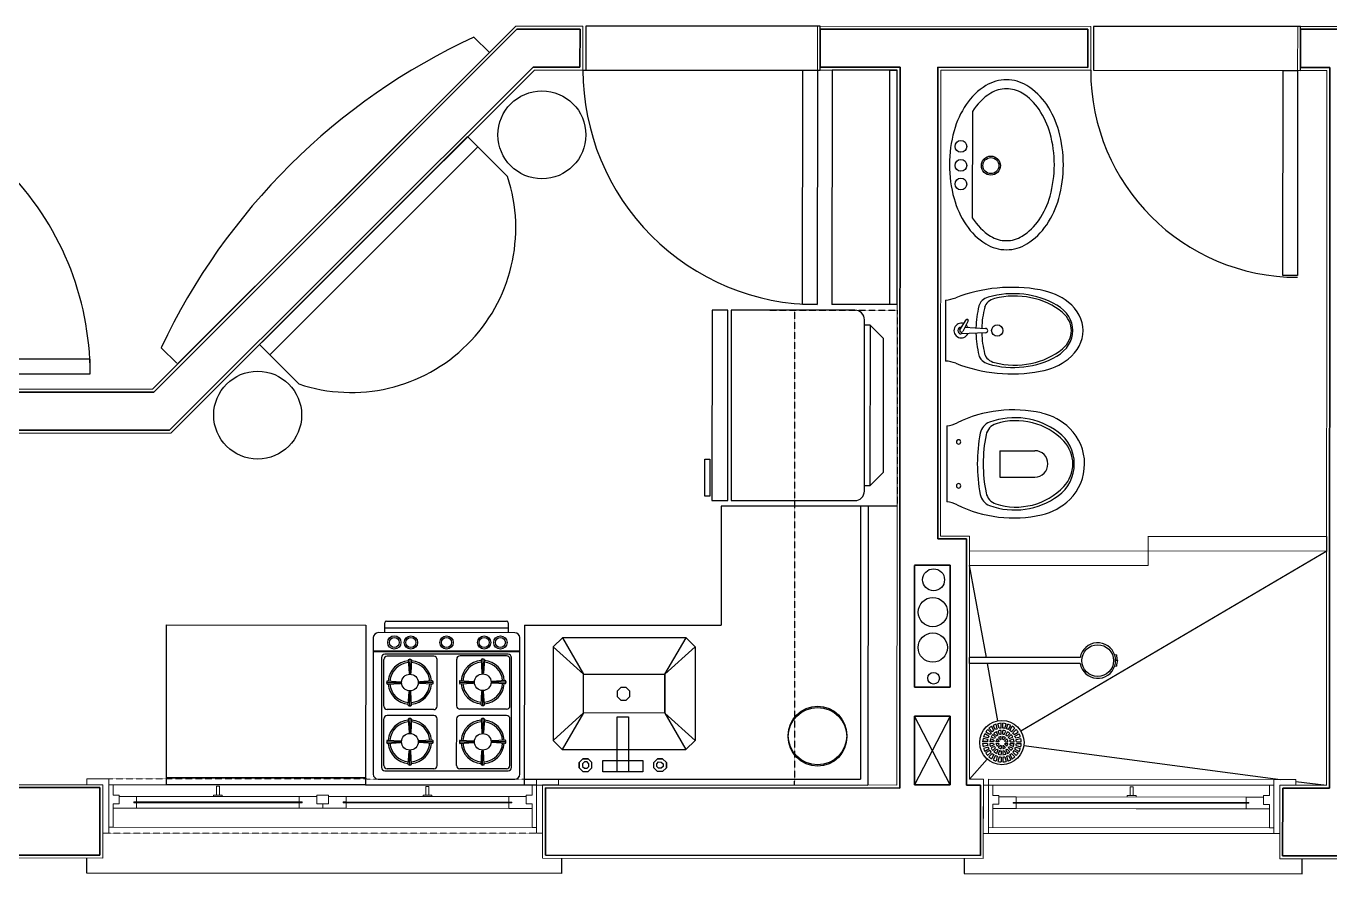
# Model space of a CAD drawing. Header units: millimetres. Extents: x -32319 to 9885, y 990 to 22164.
# Drawn here: x -19181 to -14731, y 14226 to 17120 of the extents above; entities that cross this region are included whole.
import ezdxf

# ---------------------------------------------------------------- set-up
doc = ezdxf.new("R2010")
doc.units = ezdxf.units.MM
doc.linetypes.add('HIDDEN', pattern=[0.375, 0.25, -0.125])
doc.layers.add('door', color=53, linetype='Continuous')
doc.layers.add('furniture', color=34, linetype='Continuous')
for name, color, linetype, lineweight in [('plaster', 4, 'Continuous', 13), ('wall', 5, 'Continuous', 35), ('wind', 161, 'Continuous', 5)]:
    doc.layers.add(name, color=color, linetype=linetype, lineweight=lineweight)

msp = doc.modelspace()

# ---------------------------------------------------------------- linework, layer by layer
for p, q in [((-17270.5, 17119.6), (-17270.6, 16969.6)), ((-16470.5, 17119.2), (-17270.5, 17119.6)), ((-16470.6, 16969.2), (-16470.5, 17119.2)), ((-15537.4, 17118.8), (-15537.5, 16968.8)), ((-14831.2, 17118.8), (-15537.4, 17118.8)), ((-14831.3, 16968.5), (-14831.2, 17118.8)), ((-17280.5, 16969.6), (-16470.6, 16969.3)), ((-15537.5, 16968.8), (-14831.3, 16968.5)), ((-16026.9, 14764.1), (-16148.9, 14529.8)), ((-16027, 14529.8), (-16148.8, 14764.2)), ((-15978.8, 14279.2, 27000), (-15978.8, 14227.2, 27000)), ((-14825.5, 14226.3, 27000), (-14825.5, 14278)), ((-15978.8, 14227.2, 27000), (-14825.5, 14226.3, 27000))]:
    msp.add_line(p, q)
msp.add_lwpolyline([(-17353.9, 14279.9), (-17353.9, 14227.9), (-18973.9, 14228.6), (-18973.9, 14280.6)])
for centre, radius in [((-16083.8, 15230.1), 37.5), ((-16086.3, 15119.6), 50), ((-16086.4, 14998.6), 50), ((-16083.9, 14894.1), 20)]:
    msp.add_circle(centre, radius)
at = {"layer": 'door'}
for p, q in [((-16530.8, 16169.2), (-16530.4, 16969.2)), ((-16530.4, 16969.2), (-16480.4, 16969.2)), ((-16480.4, 16969.2), (-16480.8, 16169.2)), ((-14891.5, 16268.5), (-14891.2, 16968.5)), ((-14891.2, 16968.5), (-14841.2, 16968.5)), ((-14841.2, 16968.5), (-14841.5, 16268.5)), ((-14841.5, 16268.5), (-14891.5, 16268.5)), ((-16480.8, 16169.2), (-16530.8, 16169.2)), ((-18962.3, 15982.6), (-19953.8, 15983.1)), ((-18962.3, 15932.6), (-18962.3, 15982.6)), ((-19953.8, 15933.1), (-18962.3, 15932.6))]:
    msp.add_line(p, q, dxfattribs=at)
for centre, radius, start, end in [((-16480.4, 16969.2), 800, 179.9738, 269.9748), ((-14841.2, 16968.5), 706.2, 179.9748, 269.9748), ((-19953.8, 15933.1), 991.5, 359.9748, 89.9796)]:
    msp.add_arc(centre, radius, start, end, dxfattribs=at)
at = {"layer": 'furniture'}
for p, q in [((-17599.5, 17029.3), (-17652.4, 17082.4)), ((-17599.5, 17029.3), (-18664.2, 15966.5)), ((-16430.4, 16969.2), (-16430.8, 16169.2)), ((-16207.9, 16969.1), (-16430.4, 16969.2)), ((-16233.3, 16169.1), (-16232.9, 16969.1)), ((-16232.9, 16969.1), (-16207.9, 16969.1)), ((-16208.3, 16169.1), (-16207.9, 16969.1)), ((-17674, 16743), (-18384.8, 16033.4)), ((-17674, 16743), (-17537.5, 16606.2)), ((-17638.7, 16707.6), (-17674, 16743)), ((-18349.5, 15998), (-17638.7, 16707.6)), ((-16208.3, 16169.1), (-16430.8, 16169.2)), ((-16208.3, 16169.1), (-16233.3, 16169.1)), ((-16043, 16184.6), (-16043.1, 15976.7)), ((-15994, 16083.4), (-15972.4, 16117)), ((-15966.1, 16113.4), (-15984.2, 16077.8)), ((-16300.6, 16099.3), (-16319.7, 16099.3)), ((-15989.1, 16092.3), (-15988.3, 16092.3)), ((-15906.1, 16073.1), (-15989.1, 16068.9)), ((-15977.2, 16091.7), (-15906, 16088.1)), ((-18666.7, 15969), (-18719.7, 16022.1)), ((-18384.8, 16033.4), (-18349.5, 15998)), ((-18384.8, 16033.4), (-18250.1, 15898.3)), ((-16038.2, 15755.8), (-16038.3, 15495.8)), ((-15857.5, 15670.7), (-15857.5, 15580.7)), ((-15857.5, 15670.7), (-15738.5, 15670.6)), ((-15857.5, 15580.7), (-15738.5, 15580.6)), ((-16300.9, 15551), (-16319.9, 15551.1)), ((-16808.6, 15481.6), (-16808.9, 15075.2)), ((-16208.6, 15481.2), (-16808.6, 15481.5)), ((-16333.6, 15481.3), (-16333.7, 14549.9)), ((-16308.4, 15481.3), (-16333.6, 15481.3)), ((-16307.5, 15481.3), (-16308, 14529.5)), ((-17950.9, 15089.2), (-17540.9, 15089)), ((-18702.3, 14530.6), (-18702.1, 15076)), ((-18702.1, 15076), (-18021.8, 15075.7)), ((-18021.8, 15075.7), (-18022.1, 14530.3)), ((-17513, 15049.6), (-17978.9, 15049.8)), ((-17956.6, 15049.8), (-17956.6, 15083.5)), ((-17956.6, 15066.5), (-17535.3, 15066.3)), ((-17535.3, 15083.3), (-17535.3, 15049.6)), ((-17480.4, 15075.5), (-17480.7, 14530.1)), ((-17480.4, 15075.5), (-16808.8, 15075.2)), ((-17995.9, 15032.8), (-17996.1, 14566.9)), ((-17496.1, 14566.7), (-17495.9, 15032.6)), ((-17996, 14988.1), (-17496, 14987.8)), ((-17996, 14985.2), (-17496, 14985)), ((-17967.6, 14964.6), (-17967.7, 14589.6)), ((-17959.9, 14798.5), (-17959.8, 14957.6)), ((-17535.7, 14975.8), (-17956.2, 14976)), ((-17789.4, 14968.9), (-17948.5, 14968.9)), ((-17876.6, 14957), (-17873.8, 14911.5)), ((-17871, 14957), (-17871, 14958.9)), ((-17871, 14957), (-17871, 14910)), ((-17865.3, 14957), (-17868.1, 14911.5)), ((-17778.1, 14798.4), (-17778, 14957.5)), ((-17711.4, 14799.7), (-17711.4, 14958.8)), ((-17540.9, 14970.1), (-17700, 14970.2)), ((-17628.2, 14958.2), (-17625.4, 14912.8)), ((-17622.5, 14958.2), (-17622.5, 14960.2)), ((-17622.5, 14958.2), (-17622.5, 14911.3)), ((-17616.8, 14958.2), (-17619.7, 14912.8)), ((-17529.6, 14799.7), (-17529.5, 14958.7)), ((-17524.5, 14589.4), (-17524.4, 14964.4)), ((-15583.3, 14964.5), (-15961.5, 14964.6)), ((-15961.5, 14944.6), (-15961.5, 14964.6)), ((-15459.7, 14974.4), (-15465.4, 14972.6)), ((-15456.1, 14954.4), (-15462.6, 14954.4)), ((-15456.1, 14954.4), (-15462.6, 14954.4)), ((-15583.3, 14944.5), (-15961.5, 14944.6)), ((-15465.3, 14936.7), (-15459.8, 14935)), ((-17948.6, 14879.4), (-17950.5, 14879.4)), ((-17948.6, 14885.1), (-17903.2, 14882.2)), ((-17948.6, 14879.4), (-17901.7, 14879.4)), ((-17948.6, 14873.7), (-17903.2, 14876.5)), ((-17793.4, 14879.3), (-17840.3, 14879.4)), ((-17793.4, 14885), (-17838.8, 14882.2)), ((-17793.4, 14873.7), (-17838.8, 14876.5)), ((-17793.4, 14879.3), (-17791.5, 14879.3)), ((-17700.1, 14880.7), (-17702.1, 14880.7)), ((-17700.1, 14886.3), (-17654.7, 14883.5)), ((-17700.1, 14880.7), (-17653.2, 14880.6)), ((-17700.1, 14875), (-17654.7, 14877.8)), ((-17544.9, 14880.6), (-17591.9, 14880.6)), ((-17544.9, 14886.3), (-17590.4, 14883.4)), ((-17544.9, 14874.9), (-17590.4, 14877.8)), ((-17544.9, 14880.6), (-17543, 14880.6)), ((-17876.7, 14801.8), (-17873.9, 14847.2)), ((-17871, 14801.8), (-17871, 14848.7)), ((-17865.4, 14801.8), (-17868.2, 14847.2)), ((-17628.2, 14803), (-17625.4, 14848.5)), ((-17622.6, 14803), (-17622.5, 14850)), ((-17616.9, 14803), (-17619.7, 14848.5)), ((-17789.5, 14787.1), (-17948.5, 14787.1)), ((-17871, 14801.8), (-17871, 14799.8)), ((-17541, 14788.3), (-17700.1, 14788.4)), ((-17622.6, 14803), (-17622.6, 14801.1)), ((-17960, 14596.3), (-17959.9, 14755.4)), ((-17789.5, 14766.7), (-17948.5, 14766.8)), ((-17876.7, 14754.8), (-17873.9, 14709.4)), ((-17871.1, 14754.8), (-17871.1, 14756.8)), ((-17871.1, 14754.8), (-17871.1, 14707.9)), ((-17865.4, 14754.8), (-17868.2, 14709.4)), ((-17778.2, 14596.3), (-17778.1, 14755.4)), ((-17711.5, 14596.2), (-17711.4, 14755.3)), ((-17541, 14766.6), (-17700.1, 14766.7)), ((-17628.3, 14754.7), (-17625.4, 14709.3)), ((-17622.6, 14754.7), (-17622.6, 14756.7)), ((-17622.6, 14754.7), (-17622.6, 14707.8)), ((-17616.9, 14754.7), (-17619.8, 14709.3)), ((-17529.7, 14596.2), (-17529.6, 14755.2)), ((-17164, 14574.2, 946.7), (-17163.9, 14762.1, 946.7)), ((-17163.9, 14762.1, 946.7), (-17124.8, 14762.1, 946.7)), ((-17124.8, 14762.1, 946.7), (-17124.9, 14574.2, 946.7)), ((-15877.8, 14715.9), (-15886, 14730.1)), ((-15872.6, 14718.9), (-15880.8, 14733.1)), ((-15866.2, 14721.6), (-15870.4, 14737.4)), ((-15860.4, 14723.2), (-15864.6, 14738.9)), ((-15853.5, 14724.1), (-15853.5, 14740.4)), ((-15847.5, 14724.1), (-15847.5, 14740.4)), ((-15840.6, 14723.1), (-15836.4, 14738.9)), ((-15834.8, 14721.6), (-15830.6, 14737.4)), ((-15828.4, 14718.9), (-15820.2, 14733.1)), ((-15823.2, 14715.9), (-15815, 14730.1)), ((-15899, 14684.6), (-15914.8, 14688.8)), ((-15897.5, 14690.4), (-15913.2, 14694.6)), ((-15894.8, 14696.8), (-15908.9, 14704.9)), ((-15891.8, 14702), (-15905.9, 14710.1)), ((-15887.6, 14707.5), (-15899.1, 14719)), ((-15883.3, 14711.7), (-15894.9, 14723.3)), ((-15877.9, 14682.7), (-15889.9, 14687.7)), ((-15875.6, 14688.3), (-15887.6, 14693.3)), ((-15872.7, 14692.6), (-15881.9, 14701.8)), ((-15868.4, 14696.8), (-15877.7, 14706)), ((-15864.1, 14699.7), (-15869.1, 14711.7)), ((-15860.1, 14680), (-15867, 14686.9)), ((-15858.6, 14702), (-15863.6, 14714)), ((-15855.9, 14684.3), (-15862.7, 14691.1)), ((-15853.5, 14703), (-15853.5, 14716)), ((-15853.5, 14685.2), (-15853.5, 14694.9)), ((-15847.5, 14703), (-15847.5, 14716)), ((-15847.5, 14685.2), (-15847.5, 14694.9)), ((-15845.2, 14684.3), (-15838.3, 14691.1)), ((-15842.4, 14702), (-15837.4, 14714)), ((-15840.9, 14680), (-15834.1, 14686.9)), ((-15836.9, 14699.7), (-15831.9, 14711.7)), ((-15832.6, 14696.8), (-15823.4, 14706)), ((-15828.4, 14692.6), (-15819.1, 14701.8)), ((-15825.5, 14688.3), (-15813.4, 14693.2)), ((-15823.2, 14682.7), (-15811.1, 14687.7)), ((-15817.7, 14711.7), (-15806.2, 14723.2)), ((-15813.5, 14707.4), (-15801.9, 14719)), ((-15809.2, 14701.9), (-15795.1, 14710.1)), ((-15806.2, 14696.7), (-15792.1, 14704.9)), ((-15803.6, 14690.3), (-15787.8, 14694.5)), ((-15802, 14684.5), (-15786.3, 14688.7)), ((-17948.7, 14682.9), (-17903.2, 14680.1)), ((-17948.7, 14677.3), (-17901.8, 14677.2)), ((-17948.7, 14671.6), (-17903.2, 14674.4)), ((-17876.8, 14599.6), (-17873.9, 14645.1)), ((-17871.1, 14599.6), (-17871.1, 14646.6)), ((-17865.4, 14599.6), (-17868.3, 14645.1)), ((-17793.5, 14677.2), (-17840.4, 14677.2)), ((-17793.5, 14682.9), (-17838.9, 14680.1)), ((-17793.5, 14671.5), (-17838.9, 14674.4)), ((-17793.5, 14677.2), (-17791.5, 14677.2)), ((-17700.2, 14682.8), (-17654.8, 14680)), ((-17700.2, 14677.2), (-17653.3, 14677.1)), ((-17700.2, 14671.5), (-17654.8, 14674.3)), ((-17628.3, 14599.5), (-17625.5, 14645)), ((-17622.7, 14599.5), (-17622.6, 14646.5)), ((-17617, 14599.5), (-17619.8, 14645)), ((-17545, 14677.1), (-17591.9, 14677.1)), ((-17545, 14682.8), (-17590.5, 14680)), ((-17545, 14671.4), (-17590.5, 14674.3)), ((-15899.9, 14677.7), (-15916.3, 14677.7)), ((-15899.9, 14671.7), (-15916.3, 14671.7)), ((-15899, 14664.8), (-15914.8, 14660.6)), ((-15897.5, 14659), (-15913.3, 14654.8)), ((-15894.8, 14652.6), (-15909, 14644.4)), ((-15891.8, 14647.4), (-15906, 14639.2)), ((-15887.6, 14641.8), (-15899.2, 14630.3)), ((-15878.9, 14677.7), (-15891.9, 14677.7)), ((-15878.9, 14671.7), (-15891.9, 14671.7)), ((-15877.9, 14666.6), (-15889.9, 14661.6)), ((-15875.6, 14661), (-15887.6, 14656.1)), ((-15872.7, 14656.7), (-15881.9, 14647.5)), ((-15868.5, 14652.5), (-15877.7, 14643.3)), ((-15861.1, 14677.7), (-15870.8, 14677.7)), ((-15861.1, 14671.7), (-15870.8, 14671.7)), ((-15864.2, 14649.6), (-15869.2, 14637.6)), ((-15860.1, 14669.3), (-15867, 14662.4)), ((-15858.6, 14647.3), (-15863.6, 14635.3)), ((-15855.9, 14665), (-15862.8, 14658.2)), ((-15853.5, 14646.3), (-15853.6, 14633.3)), ((-15853.5, 14664.1), (-15853.5, 14654.4)), ((-15847.5, 14646.3), (-15847.6, 14633.3)), ((-15847.5, 14664.1), (-15847.5, 14654.4)), ((-15845.2, 14665), (-15838.3, 14658.2)), ((-15842.5, 14647.3), (-15837.5, 14635.3)), ((-15840.9, 14669.3), (-15834.1, 14662.4)), ((-15840, 14671.6), (-15830.3, 14671.6)), ((-15839.9, 14677.6), (-15830.3, 14677.6)), ((-15836.9, 14649.6), (-15831.9, 14637.5)), ((-15832.6, 14652.5), (-15823.4, 14643.2)), ((-15828.4, 14656.7), (-15819.2, 14647.5)), ((-15825.5, 14661), (-15813.4, 14656)), ((-15823.2, 14666.6), (-15811.2, 14661.6)), ((-15822.2, 14677.6), (-15809.1, 14677.6)), ((-15822.2, 14671.6), (-15809.1, 14671.6)), ((-15813.5, 14641.8), (-15802, 14630.3)), ((-15809.3, 14647.3), (-15795.1, 14639.2)), ((-15806.3, 14652.5), (-15792.1, 14644.4)), ((-15803.6, 14658.9), (-15787.8, 14654.7)), ((-15802, 14664.7), (-15786.3, 14660.5)), ((-15801.1, 14677.6), (-15784.8, 14677.6)), ((-15801.1, 14671.6), (-15784.8, 14671.6)), ((-17871.1, 14599.6), (-17871.1, 14597.7)), ((-17622.7, 14599.5), (-17622.7, 14597.6)), ((-15883.4, 14637.6), (-15894.9, 14626.1)), ((-15877.9, 14633.4), (-15886, 14619.2)), ((-15872.7, 14630.4), (-15880.8, 14616.2)), ((-15866.2, 14627.7), (-15870.5, 14611.9)), ((-15860.4, 14626.2), (-15864.7, 14610.4)), ((-15853.6, 14625.2), (-15853.6, 14608.9)), ((-15847.6, 14625.2), (-15847.6, 14608.9)), ((-15840.7, 14626.1), (-15836.4, 14610.4)), ((-15834.9, 14627.7), (-15830.7, 14611.9)), ((-15828.4, 14630.3), (-15820.3, 14616.2)), ((-15823.2, 14633.3), (-15815.1, 14619.2)), ((-15817.7, 14637.6), (-15806.2, 14626)), ((-18702.3, 14530.6), (-18702.3, 14555.6)), ((-18702.3, 14555.6), (-18022.1, 14555.3)), ((-18022.1, 14555.3), (-18022.1, 14530.3)), ((-17956.4, 14578.2), (-17535.9, 14578.1)), ((-17789.5, 14584.9), (-17948.6, 14585)), ((-17541.1, 14584.8), (-17700.2, 14584.9)), ((-17124.9, 14574.2, 946.7), (-17164, 14574.2, 946.7)), ((-18702.3, 14530.6), (-18702.3, 14551.1)), ((-18022.1, 14530.3), (-18702.3, 14530.6)), ((-18022.1, 14550.8), (-18022.1, 14530.3)), ((-18022.1, 14530.3), (-16308, 14529.5)), ((-17979.1, 14549.8), (-17513.2, 14549.6)), ((-17480.7, 14550.1), (-16333.7, 14549.9))]:
    msp.add_line(p, q, dxfattribs=at)
at = {"layer": 'furniture', "linetype": 'HIDDEN'}
for p, q in [((-16647.3, 16150.3), (-16208.3, 16150.1)), ((-16558.2, 16150.3), (-16559, 14529.6)), ((-16208.3, 16150.1), (-16208.6, 15481.2)), ((-16208.6, 15481.2), (-16308.4, 15481.3))]:
    msp.add_line(p, q, dxfattribs=at)
at = {"layer": 'furniture', "ltscale": 4}
for p, q in [((-14741.9, 15328.2), (-15785.5, 14713)), ((-15903.7, 14964.6), (-15961.3, 15278.4)), ((-15864.2, 14748.9), (-15900.1, 14944.6)), ((-15775.7, 14664.7), (-14899.8, 14548.7)), ((-15961.6, 14549.2), (-15900.6, 14618.1)), ((-14847.3, 14542), (-14742.2, 14528.7))]:
    msp.add_line(p, q, dxfattribs=at)
at = {"layer": 'furniture'}
for points in [[(-16029.6, 16646.7, 0.067812), (-16014, 16531.3, 0.080094), (-15972.8, 16441.5, 0.107098), (-15905.3, 16376.4, 0.139266), (-15835.3, 16356.5, 0.139266), (-15765.4, 16376.4, 0.107098), (-15697.8, 16441.4, 0.080094), (-15656.5, 16531.1, 0.067812), (-15640.8, 16646.5, 0.067812), (-15656.4, 16761.9, 0.080094), (-15697.6, 16851.6, 0.107098), (-15765.1, 16916.8, 0.139266), (-15835.1, 16936.6, 0.139266), (-15905, 16916.8, 0.107098), (-15972.6, 16851.8, 0.080094), (-16013.9, 16762, 0.067812)], [(-15951.5, 16465.6, 0.117959), (-15889, 16402.7, 0.139266), (-15835.3, 16387.4, 0.139266), (-15781.6, 16402.6, 0.107098), (-15723.4, 16458.6, 0.080094), (-15686.3, 16539.4, 0.067812), (-15671.6, 16646.5, 0.067812), (-15686.2, 16753.6, 0.080094), (-15723.3, 16834.5, 0.107098), (-15781.4, 16890.5, 0.139266), (-15835.1, 16905.8, 0.139266), (-15888.8, 16890.6, 0.117959), (-15951.4, 16827.7)], [(-16319.7, 16117.7, 0.414214), (-16352.2, 16150.2), (-16774.7, 16150.4), (-16775, 15500.4), (-16352.5, 15500.2, 0.414214), (-16319.9, 15532.7)]]:
    msp.add_lwpolyline(points, format="xyb", close=True, dxfattribs=at)
for points in [[(-16785.5, 16150.4), (-16839.7, 16150.4), (-16840, 15500.4), (-16785.8, 15500.4)], [(-16254.7, 16053.3), (-16300.6, 16099.3), (-16300.9, 15551), (-16254.9, 15597), (-16254.8, 15825.1)], [(-16847.1, 15641.3), (-16847.1, 15515.1), (-16864, 15515.1), (-16863.9, 15641.3)]]:
    msp.add_lwpolyline(points, close=True, dxfattribs=at)
for points, elevation in [([(-17278.2, 14907.9), (-17001.3, 14907.8), (-17001.3, 14775.4), (-17278.2, 14775.5)], 691.5), ([(-17150.9, 14862.6), (-17163.6, 14849.9), (-17163.6, 14832.1), (-17150.9, 14819.4), (-17133.1, 14819.4), (-17120.4, 14832), (-17120.4, 14849.9), (-17133, 14862.6)], 694.3), ([(-17280.4, 14619.2), (-17293.1, 14606.6), (-17293.1, 14588.7), (-17280.4, 14576), (-17262.5, 14576), (-17249.9, 14588.7), (-17249.9, 14606.6), (-17262.5, 14619.2)], 918.7), ([(-17275.5, 14608.4), (-17281.8, 14602), (-17281.8, 14593.1), (-17275.5, 14586.8), (-17266.6, 14586.8), (-17260.3, 14593.1), (-17260.3, 14602), (-17266.6, 14608.4)], 900), ([(-17075.7, 14574.2), (-17213.1, 14574.2), (-17213.1, 14613.3), (-17075.7, 14613.3)], 900), ([(-17164, 14574.2), (-17163.9, 14613.3), (-17124.9, 14613.3), (-17124.9, 14574.2)], 923.3), ([(-17008.4, 14619.1), (-16995.7, 14606.4), (-16995.7, 14588.6), (-17008.4, 14575.9), (-17026.3, 14575.9), (-17038.9, 14588.6), (-17038.9, 14606.5), (-17026.3, 14619.1)], 918.7), ([(-17013.3, 14608.2), (-17007, 14601.9), (-17007, 14593), (-17013.3, 14586.7), (-17022.2, 14586.7), (-17028.6, 14593), (-17028.5, 14601.9), (-17022.2, 14608.3)], 900)]:
    msp.add_lwpolyline(points, close=True, dxfattribs=dict(at, elevation=elevation))
for centre, radius in [((-17420.5, 16748.4), 150), ((-15990.5, 16709.1), 20.1), ((-15990.5, 16644.2), 20.1), ((-15888.2, 16643.4), 32.5), ((-15888.2, 16643.4), 27.3), ((-15990.5, 16580.7), 20.1), ((-15866.4, 16080.6), 19.5), ((-18390.6, 15791.9), 150), ((-17924.2, 15016.2), 22.7), ((-17924.2, 15016.2), 17), ((-17867.7, 15016.1), 22.7), ((-17867.7, 15016.1), 17), ((-17745.9, 15016.1), 22.7), ((-17745.9, 15016.1), 17), ((-17617.5, 15016), 22.7), ((-17617.5, 15016), 17), ((-17562.3, 15016), 22.7), ((-17562.3, 15016), 17), ((-15523.4, 14954.5), 54.1), ((-17871, 14879.4), 28.4), ((-17622.5, 14880.6), 28.4), ((-16479.5, 14699), 100), ((-16479.5, 14694.5), 100), ((-15850.5, 14674.6), 75.5), ((-17871.1, 14677.2), 28.4), ((-17622.6, 14677.1), 28.4)]:
    msp.add_circle(centre, radius, dxfattribs=at)
for centre, radius, start, end in [((-16726.8, 15083.4), 2202.9, 114.8473, 154.779), ((-18071.6, 16431.3), 562, 251.4884, 18.138), ((-15969.2, 16115.2), 3.6, 330.0938, 150.0938), ((-15989.1, 16080.6), 25.2, 70.0957, 335.1562), ((-15989.1, 16080.6), 11.7, 89.9748, 269.9748), ((-15989.1, 16080.6), 5.62, 150.0938, 330.0938), ((-15989.1, 16080.6), 25.2, 24.7933, 50.092), ((-15906.1, 16080.6), 7.51, 269.9748, 89.9748), ((-15811.5, 15375.1), 435, 77.1857, 116.1528), ((-15759.4, 15604.2), 200, 45.443, 77.1913), ((-16047.3, 15855.3), 100, 275.2478, 296.1525), ((-15875.3, 15721), 50, 110.0591, 168.9859), ((-15855.5, 15714.9), 50, 107.6612, 168.5395), ((-15806.7, 15533.1), 250, 53.5461, 110.0588), ((-15802.4, 15548.1), 225, 43.5242, 107.6605), ((-15998.3, 15700.7), 7.5, 359.9748, 179.9748), ((-15384.5, 15625.5), 550, 168.9859, 190.9636), ((-15414.5, 15625.5), 500, 168.5394, 191.4101), ((-15738.4, 15625.6), 135, 306.4027, 53.5468), ((-15738.4, 15625.6), 170, 314.5084, 45.4412), ((-15998.3, 15700.7), 7.5, 179.9748, 359.9748), ((-15738.5, 15625.6), 45, 269.975, 89.9745), ((-15720.9, 15625.6), 112.5, 316.4255, 43.5241), ((-15998.4, 15550.7), 7.5, 359.9748, 179.9748), ((-15998.4, 15550.7), 7.5, 179.9748, 359.9748), ((-15802.4, 15703.2), 225, 252.2889, 316.4253), ((-16047.5, 15396.2), 100, 63.797, 84.7017), ((-15811.3, 15876.2), 435, 243.7967, 282.7638), ((-15875.4, 15530.4), 50, 190.9638, 249.892), ((-15855.6, 15536.5), 50, 191.41, 252.2883), ((-15806.6, 15718.2), 250, 249.8908, 306.4034), ((-15759.4, 15647), 200, 282.7588, 314.5065), ((-17950.9, 15083.5), 5.68, 89.9748, 179.9748), ((-17540.9, 15083.3), 5.68, 359.9748, 89.9748), ((-17978.9, 15032.8), 17, 89.9748, 179.9748), ((-17513, 15032.6), 17, 359.9748, 89.9748), ((-15523.4, 14954.5), 60.8, 17.3627, 170.506), ((-17956.2, 14964.6), 11.4, 89.9748, 179.9748), ((-17948.5, 14957.6), 11.4, 89.9748, 179.9748), ((-17871, 14879.4), 73.9, 94.1947, 175.7548), ((-17871, 14949.6), 9.3, 52.3208, 127.6287), ((-17871, 14879.4), 73.9, 4.1947, 85.7548), ((-17789.4, 14957.5), 11.4, 359.9748, 89.9748), ((-17700, 14958.8), 11.4, 89.9748, 179.9748), ((-17622.5, 14880.6), 73.9, 94.1947, 175.7548), ((-17622.5, 14950.9), 9.3, 52.3208, 127.6287), ((-17622.5, 14880.6), 73.9, 4.1947, 85.7548), ((-17540.9, 14958.8), 11.4, 359.9748, 89.9748), ((-17535.7, 14964.4), 11.4, 359.9748, 89.9748), ((-15523.4, 14954.5), 60.8, 342.9839, 17.3627), ((-15459.6, 14973.9), 0.485, 353.9534, 107.3627), ((-15420.5, 14969.8), 38.8, 173.9534, 203.3281), ((-15420.5, 14939), 38.8, 156.6214, 185.2642), ((-17871, 14879.4), 68.2, 94.2483, 175.7012), ((-17871, 14913.5), 3.46, 214.8247, 325.1248), ((-17871, 14879.4), 68.2, 4.2483, 85.7012), ((-17622.5, 14880.6), 68.2, 94.2483, 175.7012), ((-17622.5, 14914.8), 3.46, 214.8247, 325.1248), ((-17622.5, 14880.6), 68.2, 4.2483, 85.7012), ((-15523.4, 14954.5), 60.8, 189.4435, 342.9839), ((-15459.6, 14935.4), 0.485, 252.9839, 5.2642), ((-17941.2, 14879.4), 9.3, 142.3208, 217.6287), ((-17871, 14879.4), 73.9, 184.1947, 265.7548), ((-17871, 14879.4), 68.2, 184.2483, 265.7012), ((-17905.1, 14879.4), 3.46, 304.8247, 55.1248), ((-17871, 14879.4), 68.2, 274.2483, 355.7012), ((-17871, 14879.4), 73.9, 274.1947, 355.7548), ((-17836.9, 14879.4), 3.46, 124.8247, 235.1248), ((-17800.8, 14879.3), 9.3, 322.3208, 37.6287), ((-17692.8, 14880.7), 9.3, 142.3208, 217.6287), ((-17622.5, 14880.6), 73.9, 184.1947, 265.7548), ((-17622.5, 14880.6), 68.2, 184.2483, 265.7012), ((-17656.7, 14880.6), 3.46, 304.8247, 55.1248), ((-17622.5, 14880.6), 68.2, 274.2483, 355.7012), ((-17622.5, 14880.6), 73.9, 274.1947, 355.7548), ((-17588.4, 14880.6), 3.46, 124.8247, 235.1248), ((-17552.3, 14880.6), 9.3, 322.3208, 37.6287), ((-17871, 14845.2), 3.46, 34.8247, 145.1248), ((-17622.5, 14846.5), 3.46, 34.8247, 145.1248), ((-17948.5, 14798.5), 11.4, 179.9748, 269.9748), ((-17871, 14809.1), 9.3, 232.3208, 307.6287), ((-17789.4, 14798.4), 11.4, 269.9748, 359.9748), ((-17700.1, 14799.7), 11.4, 179.9748, 269.9748), ((-17622.6, 14810.4), 9.3, 232.3208, 307.6287), ((-17541, 14799.7), 11.4, 269.9748, 359.9748), ((-17948.6, 14755.4), 11.4, 89.9748, 179.9748), ((-17871.1, 14677.2), 73.9, 94.1947, 175.7548), ((-17871.1, 14677.2), 68.2, 94.2483, 175.7012), ((-17871.1, 14747.5), 9.3, 52.3208, 127.6287), ((-17871.1, 14677.2), 68.2, 4.2483, 85.7012), ((-17871.1, 14677.2), 73.9, 4.1947, 85.7548), ((-17789.5, 14755.4), 11.4, 359.9748, 89.9748), ((-17700.1, 14755.3), 11.4, 89.9748, 179.9748), ((-17622.6, 14677.1), 73.9, 94.1947, 175.7548), ((-17622.6, 14677.1), 68.2, 94.2483, 175.7012), ((-17622.6, 14747.4), 9.3, 52.3208, 127.6287), ((-17622.6, 14677.1), 68.2, 4.2483, 85.7012), ((-17622.6, 14677.1), 73.9, 4.1947, 85.7548), ((-17541, 14755.3), 11.4, 359.9748, 89.9748), ((-15850.5, 14674.6), 65.8, 122.5879, 132.3616), ((-15850.5, 14674.6), 65.8, 107.5879, 117.3616), ((-15850.5, 14674.6), 65.8, 92.5879, 102.3616), ((-15850.5, 14674.6), 65.8, 77.5879, 87.3616), ((-15850.5, 14674.6), 65.8, 62.5879, 72.3616), ((-15850.5, 14674.6), 65.8, 47.5879, 57.3616), ((-17871.1, 14711.4), 3.46, 214.8247, 325.1248), ((-17622.6, 14711.3), 3.46, 214.8247, 325.1248), ((-15850.5, 14674.6), 65.8, 167.5879, 177.3616), ((-15850.5, 14674.6), 65.8, 152.5879, 162.3616), ((-15850.5, 14674.6), 65.8, 137.5879, 147.3616), ((-15850.5, 14674.6), 49.5, 153.4494, 161.5001), ((-15850.5, 14674.6), 41.5, 161.6202, 175.8293), ((-15850.5, 14674.6), 49.5, 138.4494, 146.5001), ((-15850.5, 14674.6), 41.5, 139.1202, 153.3293), ((-15850.5, 14674.6), 49.5, 123.4494, 131.5001), ((-15850.5, 14674.6), 41.5, 116.6202, 130.8293), ((-15850.5, 14674.6), 28.5, 141.0171, 151.4324), ((-15850.5, 14674.6), 49.5, 108.4494, 116.5001), ((-15850.5, 14674.6), 20.5, 143.3897, 171.5598), ((-15850.5, 14674.6), 28.5, 118.5171, 128.9324), ((-15850.5, 14674.6), 41.5, 94.1202, 108.3293), ((-15850.5, 14674.6), 20.5, 98.3897, 126.5598), ((-15850.5, 14674.6), 49.5, 93.4494, 101.5001), ((-15850.5, 14674.6), 28.5, 96.0171, 106.4324), ((-15850.5, 14674.6), 11, 105.8014, 119.1481), ((-15850.5, 14674.6), 49.5, 78.4494, 86.5001), ((-15850.5, 14674.6), 41.5, 71.6202, 85.8293), ((-15850.5, 14674.6), 28.5, 73.5171, 83.9324), ((-15850.5, 14674.6), 20.5, 53.3897, 81.5598), ((-15850.5, 14674.6), 11, 60.8014, 74.1481), ((-15850.5, 14674.6), 28.5, 51.0171, 61.4324), ((-15850.5, 14674.6), 49.5, 63.4494, 71.5001), ((-15850.5, 14674.6), 20.5, 8.3897, 36.5598), ((-15850.5, 14674.6), 41.5, 49.1202, 63.3293), ((-15850.5, 14674.6), 28.5, 28.5171, 38.9324), ((-15850.5, 14674.6), 49.5, 48.4494, 56.5001), ((-15850.5, 14674.6), 41.5, 26.6202, 40.8293), ((-15850.5, 14674.6), 49.5, 33.4494, 41.5001), ((-15850.5, 14674.6), 41.5, 4.1202, 18.3293), ((-15850.5, 14674.6), 49.5, 18.4494, 26.5001), ((-15850.5, 14674.6), 65.8, 32.5879, 42.3616), ((-15850.5, 14674.6), 65.8, 17.5879, 27.3616), ((-15850.5, 14674.6), 65.8, 2.5879, 12.3616), ((-17941.3, 14677.3), 9.3, 142.3208, 217.6287), ((-17871.1, 14677.2), 73.9, 184.1947, 265.7548), ((-17871.1, 14677.2), 68.2, 184.2483, 265.7012), ((-17905.2, 14677.2), 3.46, 304.8247, 55.1248), ((-17871.1, 14643.1), 3.46, 34.8247, 145.1248), ((-17871.1, 14677.2), 68.2, 274.2483, 355.7012), ((-17871.1, 14677.2), 73.9, 274.1947, 355.7548), ((-17837, 14677.2), 3.46, 124.8247, 235.1248), ((-17800.8, 14677.2), 9.3, 322.3208, 37.6287), ((-17692.9, 14677.2), 9.3, 142.3208, 217.6287), ((-17622.6, 14677.1), 73.9, 184.1947, 265.7548), ((-17622.6, 14677.1), 68.2, 184.2483, 265.7012), ((-17656.7, 14677.1), 3.46, 304.8247, 55.1248), ((-17622.6, 14643), 3.46, 34.8247, 145.1248), ((-17622.6, 14677.1), 68.2, 274.2483, 355.7012), ((-17622.6, 14677.1), 73.9, 274.1947, 355.7548), ((-17588.5, 14677.1), 3.46, 124.8247, 235.1248), ((-17552.4, 14677.1), 9.3, 322.3208, 37.6287), ((-15850.5, 14674.6), 65.8, 182.5879, 192.3616), ((-15850.5, 14674.6), 65.8, 197.5879, 207.3616), ((-15850.5, 14674.6), 49.5, 168.4494, 176.5001), ((-15850.5, 14674.6), 49.5, 183.4494, 191.5001), ((-15850.5, 14674.6), 49.5, 198.4494, 206.5001), ((-15850.5, 14674.6), 41.5, 184.1202, 198.3293), ((-15850.5, 14674.6), 49.5, 213.4494, 221.5001), ((-15850.5, 14674.6), 41.5, 206.6202, 220.8293), ((-15850.5, 14674.6), 28.5, 163.5171, 173.9324), ((-15850.5, 14674.6), 28.5, 186.0171, 196.4324), ((-15850.5, 14674.6), 41.5, 229.1202, 243.3293), ((-15850.5, 14674.6), 28.5, 208.5171, 218.9324), ((-15850.5, 14674.6), 20.5, 188.3897, 216.5598), ((-15850.5, 14674.6), 28.5, 231.0171, 241.4324), ((-15850.5, 14674.6), 20.5, 233.3897, 261.5598), ((-15850.5, 14674.6), 11, 150.8014, 164.1481), ((-15850.5, 14674.6), 11, 195.8014, 209.1481), ((-15850.5, 14674.6), 28.5, 253.5171, 263.9324), ((-15850.5, 14674.6), 11, 240.8014, 254.1481), ((-15850.5, 14674.6), 11, 285.8014, 299.1481), ((-15850.5, 14674.6), 20.5, 278.3897, 306.5598), ((-15850.5, 14674.6), 28.5, 276.0171, 286.4324), ((-15850.5, 14674.6), 11, 15.8014, 29.1481), ((-15850.5, 14674.6), 11, 330.8014, 344.1481), ((-15850.5, 14674.6), 28.5, 298.5171, 308.9324), ((-15850.5, 14674.6), 20.5, 323.3897, 351.5598), ((-15850.5, 14674.6), 41.5, 296.6202, 310.8293), ((-15850.5, 14674.6), 28.5, 321.0171, 331.4324), ((-15850.5, 14674.6), 28.5, 6.0171, 16.4324), ((-15850.5, 14674.6), 28.5, 343.5171, 353.9324), ((-15850.5, 14674.6), 41.5, 319.1202, 333.3293), ((-15850.5, 14674.6), 49.5, 318.4494, 326.5001), ((-15850.5, 14674.6), 41.5, 341.6202, 355.8293), ((-15850.5, 14674.6), 49.5, 333.4494, 341.5001), ((-15850.5, 14674.6), 49.5, 3.4494, 11.5001), ((-15850.5, 14674.6), 49.5, 348.4494, 356.5001), ((-15850.5, 14674.6), 65.8, 332.5879, 342.3616), ((-15850.5, 14674.6), 65.8, 347.5879, 357.3616), ((-17948.6, 14596.3), 11.4, 179.9748, 269.9748), ((-17871.1, 14607), 9.3, 232.3208, 307.6287), ((-17789.5, 14596.3), 11.4, 269.9748, 359.9748), ((-17700.2, 14596.2), 11.4, 179.9748, 269.9748), ((-17622.6, 14606.9), 9.3, 232.3208, 307.6287), ((-17541.1, 14596.2), 11.4, 269.9748, 359.9748), ((-15850.5, 14674.6), 65.8, 212.5879, 222.3616), ((-15850.5, 14674.6), 65.8, 227.5879, 237.3616), ((-15850.5, 14674.6), 49.5, 228.4494, 236.5001), ((-15850.5, 14674.6), 65.8, 242.5879, 252.3616), ((-15850.5, 14674.6), 49.5, 243.4494, 251.5001), ((-15850.5, 14674.6), 65.8, 257.5879, 267.3616), ((-15850.5, 14674.6), 41.5, 251.6202, 265.8293), ((-15850.5, 14674.6), 49.5, 258.4494, 266.5001), ((-15850.5, 14674.6), 41.5, 274.1202, 288.3293), ((-15850.5, 14674.6), 49.5, 273.4494, 281.5001), ((-15850.5, 14674.6), 65.8, 272.5879, 282.3616), ((-15850.5, 14674.6), 49.5, 288.4494, 296.5001), ((-15850.5, 14674.6), 65.8, 287.5879, 297.3616), ((-15850.5, 14674.6), 49.5, 303.4494, 311.5001), ((-15850.5, 14674.6), 65.8, 302.5879, 312.3616), ((-15850.5, 14674.6), 65.8, 317.5879, 327.3616), ((-17979.1, 14566.9), 17, 179.9748, 269.9748), ((-17956.4, 14589.6), 11.4, 179.9748, 269.9748), ((-17535.9, 14589.4), 11.4, 269.9748, 359.9748), ((-17513.2, 14566.7), 17, 269.9748, 359.9748)]:
    msp.add_arc(centre, radius, start, end, dxfattribs=at)
for centre, major_axis, start_param, end_param in [((-15816.3, 15880.1), (-435, 0.2), 4.489177, 5.169282), ((-15811.5, 16006.5), (-250, 0.1), 4.076589, 5.062921), ((-15807.3, 16018.5), (-225, 0.1), 3.901674, 5.021063), ((-15764.2, 16063.4), (-200, 0.1), 3.935163, 4.489275), ((-16052.2, 16264.3), (-100, 0), 1.662829, 2.027684), ((-15389.3, 16080.4), (-550, 0.2), -0.191792, -0.020883), ((-15880.1, 16156.8), (-50, 0), -1.220259, -0.191792), ((-15419.3, 16080.4), (500, -0.2), 2.942007, 3.121151), ((-15860.4, 16151.9), (50, 0), 1.879483, 2.942009), ((-15743.2, 16080.5), (-135, 0.1), 2.206584, 4.076601), ((-15743.2, 16080.5), (170, -0.1), -0.793537, 0.793539), ((-15725.7, 16080.5), (-112.5, 0), 2.381515, 3.901673), ((-15389.3, 16080.4), (550, -0.2), 3.162476, 3.333385), ((-15419.3, 16080.4), (-500, 0.2), 0.020442, 0.199585), ((-16052.4, 15897), (100, 0), 1.113908, 1.478764), ((-15880.2, 16004.3), (50, 0), 3.333388, 4.361879), ((-15860.4, 16009.2), (50, 0), 3.341176, 4.403702), ((-15811.5, 16154.6), (250, -0.1), 4.361857, 5.348189), ((-15807.2, 16142.6), (225, -0.1), 4.403713, 5.523105), ((-15764.2, 16097.6), (-200, 0.1), 1.793919, 2.348022), ((-15816.2, 16281), (-435, 0.2), 1.113903, 1.794008)]:
    msp.add_ellipse(centre, major_axis=major_axis, ratio=0.8, start_param=start_param, end_param=end_param, dxfattribs=at)
for points, invisible_edges in [([(-17278.2, 14907.9, 691.5), (-17381.8, 15001.4, 900), (-17382, 14682.1, 900), (-17278.2, 14775.5, 691.5)], 5), ([(-17350.6, 15032.5, 900), (-17381.8, 15001.4, 900), (-17381.8, 15032.6, 900)], 14), ([(-17001.3, 14907.8, 691.5), (-16928.7, 15032.4, 900), (-17350.6, 15032.5, 900), (-17278.2, 14907.9, 691.5)], 5), ([(-16897.7, 14681.9, 900), (-17001.3, 14775.4, 691.5), (-17001.3, 14907.8, 691.5), (-16897.5, 15001.2, 900)], 5), ([(-16928.7, 15032.4, 900), (-16897.5, 15001.2, 900), (-16897.5, 15032.3, 900)], 14), ([(-17278.2, 14775.5, 691.5), (-17350.8, 14651, 900), (-16928.9, 14650.8, 900), (-17001.3, 14775.4, 691.5)], 5), ([(-17382, 14682.1, 900), (-17350.8, 14651, 900), (-17382, 14651, 900)], 14), ([(-16897.7, 14681.9, 900), (-16928.9, 14650.8, 900), (-16897.7, 14650.8, 900)], 14), ([(-17293.1, 14588.7, 942), (-17293.1, 14606.6, 942), (-17280.4, 14619.2, 942), (-17262.5, 14619.2, 942)], 8), ([(-17262.5, 14619.2, 942), (-17249.9, 14606.6, 942), (-17280.4, 14576, 942), (-17293.1, 14588.7, 942)], 10), ([(-17280.4, 14576, 942), (-17262.5, 14576, 942), (-17249.9, 14588.7, 942), (-17249.9, 14606.6, 942)], 8), ([(-17026.3, 14619.1, 942), (-17038.9, 14606.5, 942), (-17008.4, 14575.9, 942), (-16995.7, 14588.6, 942)], 10), ([(-17008.4, 14575.9, 942), (-17026.3, 14575.9, 942), (-17038.9, 14588.6, 942), (-17038.9, 14606.5, 942)], 8), ([(-16995.7, 14588.6, 942), (-16995.7, 14606.4, 942), (-17008.4, 14619.1, 942), (-17026.3, 14619.1, 942)], 8)]:
    msp.add_3dface(points, dxfattribs=dict(at, invisible_edges=invisible_edges))
for points in [[(-17350.6, 15032.5, 900), (-17278.2, 14907.9, 691.5), (-17381.8, 15001.4, 900)], [(-17001.3, 14907.8, 691.5), (-16928.7, 15032.4, 900), (-16897.5, 15001.2, 900), (-17001.3, 14907.8, 691.5)], [(-17001.3, 14775.4, 691.5), (-17278.2, 14775.5, 691.5), (-17278.2, 14907.9, 691.5), (-17001.3, 14907.8, 691.5)], [(-17278.2, 14775.5, 691.5), (-17350.8, 14651, 900), (-17382, 14682.1, 900)], [(-16897.7, 14681.9, 900), (-17001.3, 14775.4, 691.5), (-16928.9, 14650.8, 900)], [(-17163.9, 14762.1, 970.1), (-17124.8, 14762.1, 970.1), (-17124.9, 14574.2, 970.1), (-17164, 14574.2, 970.1)], [(-17213.1, 14574.2, 923.3), (-17213.1, 14613.3, 923.3), (-17075.7, 14613.3, 923.3), (-17075.7, 14574.2, 923.3)]]:
    msp.add_3dface(points, dxfattribs=at)
at = {"layer": 'plaster'}
for p, q in [((-17509.8, 17119.7), (-18749.4, 15880.5)), ((-17280.4, 17119.6), (-17509.8, 17119.7)), ((-17280.5, 16969.6), (-17280.4, 17119.6)), ((-15547.3, 17118.8), (-16480.4, 17119.2)), ((-16480.4, 16969.2), (-16480.4, 17119.2)), ((-15547.4, 16968.8), (-15547.3, 17118.8)), ((-14841.2, 16968.5), (-14841.1, 17118.5)), ((-14841.1, 17118.8), (-14491.1, 17118.6)), ((-17446, 16969.6), (-18687.3, 15730.5)), ((-17280.5, 16969.6), (-17446, 16969.6)), ((-16207.9, 16969.1), (-16480.4, 16969.2)), ((-16207.9, 16969.1), (-16208.6, 15481.2)), ((-16059, 16969), (-16059.8, 15379.5)), ((-15547.4, 16968.8), (-16059, 16969)), ((-14741.2, 16968.5), (-14841.2, 16968.5)), ((-14742.2, 14528.7), (-14741.2, 16968.5)), ((-19953.8, 15881.1), (-18749.4, 15880.5)), ((-19948.1, 15731.1), (-18687.3, 15730.5)), ((-16209.1, 14529.5), (-16208.6, 15481.2)), ((-16059.8, 15379.5), (-15961.3, 15379.5)), ((-15961.3, 15379.5), (-15961.6, 14549.2)), ((-18918.7, 14530.7), (-19948.7, 14531.1)), ((-18918.8, 14280.6), (-18918.7, 14530.7)), ((-17418.7, 14530.3), (-17418.8, 14280.1)), ((-17418.7, 14530), (-16209.1, 14529.5)), ((-14902.3, 14528.7), (-14902.4, 14277.9)), ((-14742.2, 14528.7), (-14902.3, 14528.7)), ((-18918.8, 14280.6), (-19948.8, 14281.1)), ((-15914, 14279.4), (-17418.8, 14280.1)), ((-14902.4, 14278), (-11216.1, 14277.2))]:
    msp.add_line(p, q, dxfattribs=at)
at = {"layer": 'plaster', "ltscale": 8}
for p, q in [((-15961.6, 14549.2), (-15913.9, 14549.2)), ((-15913.9, 14549.2), (-15914, 14279.4))]:
    msp.add_line(p, q, dxfattribs=at)
at = {"layer": 'wall'}
for p, q in [((-17505.7, 17109.7), (-18745.5, 15870.3)), ((-17290.4, 17109.6), (-17505.7, 17109.7)), ((-17290.5, 16979.6), (-17290.4, 17109.6)), ((-15557.3, 17108.8), (-16470.4, 17109.2)), ((-16470.4, 16979.2), (-16470.4, 17109.2)), ((-15557.3, 16978.8), (-15557.3, 17108.8)), ((-14831.2, 16978.5), (-14831.1, 17108.8)), ((-14831.1, 17108.8), (-14501.1, 17108.6)), ((-17450.1, 16979.7), (-18691.4, 15740.5)), ((-17290.5, 16979.6), (-17450.1, 16979.7)), ((-16197.9, 16979.1), (-16470.4, 16979.2)), ((-16197.9, 16979.1), (-16198.6, 15471.2)), ((-16069, 16979), (-16069.8, 15369.5)), ((-15557.3, 16978.8), (-16069, 16979)), ((-14731.2, 16978.5), (-14831.2, 16978.5)), ((-14732.2, 14518.6), (-14731.2, 16978.5)), ((-19963.8, 15871), (-18745.5, 15870.3)), ((-19963.9, 15741.1), (-18691.4, 15740.5)), ((-16199.1, 14519.5), (-16198.6, 15471.2)), ((-16069.8, 15369.5), (-15971.3, 15369.5)), ((-15971.3, 15369.5), (-15971.7, 14529.2)), ((-16148.8, 15279.6), (-16026.7, 15279.7)), ((-16148.7, 14864.2), (-16148.8, 15279.4)), ((-16026.9, 14864.1), (-16026.7, 15279.7)), ((-16026.9, 14864.1), (-16148.7, 14864.2)), ((-16148.9, 14529.8), (-16148.8, 14764.2)), ((-16026.9, 14764.1), (-16148.8, 14764.2)), ((-16026.9, 14764.1), (-16027, 14529.8)), ((-18928.7, 14520.7), (-19964.4, 14521.1)), ((-18928.8, 14290.6), (-18928.7, 14520.7)), ((-17408.7, 14520), (-17408.8, 14290)), ((-17408.7, 14520), (-16199.1, 14519.5)), ((-16027, 14529.8), (-16148.9, 14529.8)), ((-14892.3, 14518.7), (-14892.4, 14287.9)), ((-14732.2, 14518.6), (-14892.3, 14518.7)), ((-18928.8, 14290.7), (-19964.5, 14291.1)), ((-15924, 14289.4), (-17408.8, 14290)), ((-14892.4, 14287.9), (-11226.1, 14286.5))]:
    msp.add_line(p, q, dxfattribs=at)
at = {"layer": 'wall', "ltscale": 8}
for p, q in [((-15971.7, 14529.2), (-15923.9, 14529.2)), ((-15923.9, 14529.2), (-15924, 14289.4))]:
    msp.add_line(p, q, dxfattribs=at)
at = {"layer": 'wind'}
for p, q in [((-15351.6, 15278.5), (-15351.6, 15378.4)), ((-14741.9, 15378.1), (-15351.6, 15378.3)), ((-14741.9, 15378.1), (-14741.9, 15328.2)), ((-15961.3, 15328.5), (-15961.3, 15278.3)), ((-14741.9, 15328.2), (-15961.3, 15328.5)), ((-15961.3, 15278.3), (-15351.6, 15278.5)), ((-18521.2, 14525.5), (-18531.2, 14525.5)), ((-18531.2, 14525.5), (-18531.2, 14495.5)), ((-18521.2, 14495.5), (-18521.2, 14525.5)), ((-18183.7, 14530.3), (-18168.7, 14530.3)), ((-17816.2, 14525.2), (-17816.2, 14495.2)), ((-17806.2, 14525.2), (-17816.2, 14525.2)), ((-17806.2, 14495.2), (-17806.2, 14525.2)), ((-15913.9, 14529.2), (-15392.3, 14528.9)), ((-15896.6, 14549.2), (-14922.3, 14548.7)), ((-15412.9, 14523.9), (-15412.9, 14493.9)), ((-15402.9, 14523.9), (-15412.9, 14523.9)), ((-15402.9, 14493.9), (-15402.9, 14523.9)), ((-14922.3, 14528.7), (-15392.3, 14528.9)), ((-18188.7, 14490.3), (-18863.7, 14490.6)), ((-18541.2, 14495.5), (-18541.2, 14490.5)), ((-18511.2, 14495.5), (-18541.2, 14495.5)), ((-18531.2, 14495.5), (-18521.2, 14495.5)), ((-18511.2, 14490.5), (-18511.2, 14495.5)), ((-18188.7, 14495.3), (-18188.7, 14465.3)), ((-18168.7, 14495.3), (-18188.7, 14495.3)), ((-18188.7, 14495.3), (-18188.7, 14465.3)), ((-18188.7, 14465.3), (-18168.7, 14465.3)), ((-18188.7, 14465.3), (-18168.7, 14465.3)), ((-18168.7, 14495.3), (-18148.7, 14495.3)), ((-18168.7, 14495.3), (-18148.7, 14495.3)), ((-18148.7, 14465.3), (-18168.7, 14465.3)), ((-18168.7, 14450.3), (-18168.7, 14465.3)), ((-18168.7, 14465.3), (-18148.7, 14465.3)), ((-18168.7, 14465.3), (-18168.7, 14450.3)), ((-18148.7, 14465.3), (-18168.7, 14465.3)), ((-18168.7, 14465.3), (-18168.7, 14450.3)), ((-18148.7, 14495.3), (-18148.7, 14465.3)), ((-18148.7, 14495.3), (-18148.7, 14465.3)), ((-18148.7, 14490.3), (-17473.7, 14490)), ((-18148.7, 14465.3), (-18148.7, 14475.3)), ((-17533.7, 14471.5), (-18088.7, 14471.8)), ((-17533.7, 14468.5), (-18088.7, 14468.8)), ((-17796.2, 14495.2), (-17826.2, 14495.2)), ((-17826.2, 14495.2), (-17826.2, 14490.2)), ((-17816.2, 14495.2), (-17806.2, 14495.2)), ((-17796.2, 14490.2), (-17796.2, 14495.2)), ((-15861.6, 14489.1), (-14957.3, 14488.7)), ((-15392.3, 14470.4), (-15801.6, 14470.6)), ((-15392.3, 14467.4), (-15801.6, 14467.6)), ((-15422.9, 14493.9), (-15422.9, 14488.9)), ((-15392.9, 14493.9), (-15422.9, 14493.9)), ((-15412.9, 14493.9), (-15402.9, 14493.9)), ((-15392.9, 14488.9), (-15392.9, 14493.9)), ((-15392.3, 14470.4), (-15017.3, 14470.3)), ((-15392.3, 14467.4), (-15017.3, 14467.3)), ((-18883.7, 14450.6), (-18168.7, 14450.3)), ((-17453.7, 14450), (-18168.7, 14450.3)), ((-15392.3, 14448.9), (-15881.6, 14449.1)), ((-15392.3, 14448.9), (-14937.3, 14448.7)), ((-14922.4, 14383.7), (-15896.7, 14384.2)), ((-15914, 14364.2), (-14922.4, 14363.7))]:
    msp.add_line(p, q, dxfattribs=at)
at = {"layer": 'wind', "color": 250}
for p, q in [((-17438.7, 14530), (-17453.7, 14530)), ((-17453.7, 14530), (-17453.7, 14495)), ((-15914, 14364.2), (-15913.9, 14549.2)), ((-15913.9, 14529.2), (-15896.6, 14529.2)), ((-15896.6, 14514.2), (-15896.7, 14364.2)), ((-15896.6, 14549.2), (-15896.6, 14529.2)), ((-15896.6, 14529.2), (-15896.6, 14514.2)), ((-15881.6, 14529.1), (-15881.6, 14494.1)), ((-14937.3, 14528.7), (-14937.3, 14493.7)), ((-14922.3, 14513.7), (-14922.4, 14363.7)), ((-14862.3, 14548.7), (-14922.3, 14548.7)), ((-14922.3, 14548.7), (-14922.3, 14528.7)), ((-14922.3, 14528.7), (-14922.3, 14513.7)), ((-14902.4, 14383.7), (-14902.3, 14528.7)), ((-14902.3, 14528.7), (-14847.3, 14528.7)), ((-14847.3, 14548.7), (-14862.3, 14548.7)), ((-14847.3, 14528.7), (-14847.3, 14548.7)), ((-18883.7, 14450.6), (-18883.7, 14465.6)), ((-18883.7, 14465.6), (-18863.7, 14465.6)), ((-18863.7, 14475.6), (-18863.7, 14490.6)), ((-18863.7, 14465.6), (-18863.7, 14475.6)), ((-17453.7, 14495), (-17473.7, 14495)), ((-17473.7, 14495), (-17473.7, 14465)), ((-17473.7, 14465), (-17453.7, 14465)), ((-17453.7, 14465), (-17453.8, 14385)), ((-15881.6, 14464.1), (-15881.7, 14384.1)), ((-15881.6, 14494.1), (-15861.6, 14494.1)), ((-15861.6, 14464.1), (-15881.6, 14464.1)), ((-15881.6, 14464.1), (-15861.6, 14464.1)), ((-15881.6, 14449.1), (-15881.6, 14464.1)), ((-15861.6, 14494.1), (-15861.6, 14464.1)), ((-15861.6, 14474.1), (-15861.6, 14489.1)), ((-15861.6, 14464.1), (-15861.6, 14474.1)), ((-15811.6, 14470.6), (-15811.6, 14467.6)), ((-15801.6, 14470.6), (-15811.6, 14470.6)), ((-15811.6, 14467.6), (-15801.6, 14467.6)), ((-15801.6, 14470.6), (-15801.6, 14489.1)), ((-15801.6, 14449.1), (-15801.6, 14467.6)), ((-15017.3, 14470.3), (-15017.3, 14488.8)), ((-15017.3, 14470.3), (-15007.3, 14470.3)), ((-15007.3, 14467.3), (-15017.3, 14467.3)), ((-15017.3, 14448.8), (-15017.3, 14467.3)), ((-15007.3, 14470.3), (-15007.3, 14467.3)), ((-14937.3, 14493.7), (-14957.3, 14493.7)), ((-14957.3, 14493.7), (-14957.3, 14463.7)), ((-14957.3, 14473.7), (-14957.3, 14488.7)), ((-14957.3, 14463.7), (-14957.3, 14473.7)), ((-14937.3, 14463.7), (-14957.3, 14463.7)), ((-14957.3, 14463.7), (-14937.3, 14463.7)), ((-14937.3, 14463.7), (-14937.4, 14383.7)), ((-14937.3, 14448.7), (-14937.3, 14463.7)), ((-17453.8, 14385), (-17438.8, 14385)), ((-14937.4, 14383.7), (-14922.4, 14383.7)), ((-14902.4, 14363.7), (-14902.4, 14383.7)), ((-14922.4, 14363.7), (-14902.4, 14363.7))]:
    msp.add_line(p, q, dxfattribs=at)
for points in [[(-18918.8, 14365.7), (-18918.8, 14385.7), (-18918.7, 14530.7), (-18973.7, 14530.7), (-18973.7, 14550.7), (-18958.7, 14550.7), (-18898.7, 14550.6), (-18898.7, 14530.6), (-18898.7, 14515.6), (-18898.8, 14365.6)], [(-17418.8, 14365), (-17418.8, 14385), (-17418.7, 14530), (-17363.7, 14530), (-17363.7, 14550), (-17378.7, 14550), (-17438.7, 14550), (-17438.7, 14530), (-17438.7, 14515), (-17438.8, 14365)], [(-18863.7, 14490.6), (-18803.7, 14490.6), (-18803.7, 14472.1), (-18813.7, 14472.1), (-18813.7, 14469.1), (-18803.7, 14469.1), (-18803.7, 14450.6), (-18883.7, 14450.6), (-18883.7, 14465.6), (-18863.7, 14465.6), (-18863.7, 14475.6)], [(-18238.7, 14471.9), (-18248.7, 14471.9), (-18248.7, 14490.4), (-18188.7, 14490.3), (-18188.7, 14465.3), (-18168.7, 14465.3), (-18168.7, 14450.3), (-18248.7, 14450.4), (-18248.7, 14468.9), (-18238.7, 14468.9)], [(-18188.7, 14495.3), (-18168.7, 14495.3), (-18148.7, 14495.3), (-18148.7, 14465.3), (-18168.7, 14465.3), (-18188.7, 14465.3)], [(-18168.7, 14465.3), (-18148.7, 14465.3), (-18148.7, 14490.3), (-18088.7, 14490.3), (-18088.7, 14471.8), (-18098.7, 14471.8), (-18098.7, 14468.8), (-18088.7, 14468.8), (-18088.7, 14450.3), (-18168.7, 14450.3)], [(-17533.7, 14490), (-17473.7, 14490), (-17473.7, 14465), (-17453.7, 14465), (-17453.7, 14450), (-17533.7, 14450), (-17533.7, 14468.5), (-17523.7, 14468.5), (-17523.7, 14471.5), (-17533.7, 14471.5)], [(-15881.6, 14464.1), (-15861.6, 14464.1), (-15861.6, 14474.1), (-15861.6, 14489.1), (-15801.6, 14489.1), (-15801.6, 14470.6), (-15811.6, 14470.6), (-15811.6, 14467.6), (-15801.6, 14467.6), (-15801.6, 14449.1), (-15881.6, 14449.1)], [(-15017.3, 14467.3), (-15007.3, 14467.3), (-15007.3, 14470.3), (-15017.3, 14470.3), (-15017.3, 14488.8), (-14957.3, 14488.7), (-14957.3, 14463.7), (-14937.3, 14463.7), (-14937.3, 14448.7), (-15017.3, 14448.8)]]:
    msp.add_lwpolyline(points, close=True, dxfattribs=at)
msp.add_lwpolyline([(-18898.7, 14530.6), (-18883.7, 14530.6), (-18883.7, 14495.6), (-18863.7, 14495.6), (-18863.7, 14465.6), (-18883.7, 14465.6), (-18883.8, 14385.6), (-18898.8, 14385.6)], dxfattribs=at)
at = {"layer": 'wind', "linetype": 'HIDDEN'}
for points in [[(-17438.7, 14550), (-18898.7, 14550.6)], [(-17438.8, 14365), (-18898.8, 14365.6)]]:
    msp.add_lwpolyline(points, dxfattribs=at)
at = {"layer": 'wind'}
for points in [[(-18883.7, 14530.6), (-18028.7, 14530.3)], [(-17453.7, 14530), (-18028.7, 14530.3)], [(-18803.7, 14472.1), (-18813.7, 14472.1), (-18813.7, 14469.1), (-18803.7, 14469.1)], [(-18803.7, 14469.1), (-18803.7, 14490.6)], [(-18238.7, 14471.9), (-18803.7, 14472.1)], [(-18238.7, 14468.9), (-18803.7, 14469.1)], [(-18803.7, 14450.6), (-18803.7, 14469.1)], [(-18248.7, 14471.9), (-18248.7, 14490.4)], [(-18248.7, 14471.9), (-18238.7, 14471.9), (-18238.7, 14468.9), (-18248.7, 14468.9)], [(-18248.7, 14450.4), (-18248.7, 14468.9)], [(-18088.7, 14471.8), (-18098.7, 14471.8), (-18098.7, 14468.8), (-18088.7, 14468.8)], [(-18088.7, 14468.8), (-18088.7, 14490.3)], [(-18088.7, 14450.3), (-18088.7, 14468.8)], [(-17533.7, 14471.5), (-17533.7, 14490)], [(-17533.7, 14471.5), (-17523.7, 14471.5), (-17523.7, 14468.5), (-17533.7, 14468.5)], [(-17533.7, 14450), (-17533.7, 14468.5)], [(-18883.8, 14385.6), (-17453.8, 14385)]]:
    msp.add_lwpolyline(points, dxfattribs=at)

doc.saveas('drawing.dxf')
